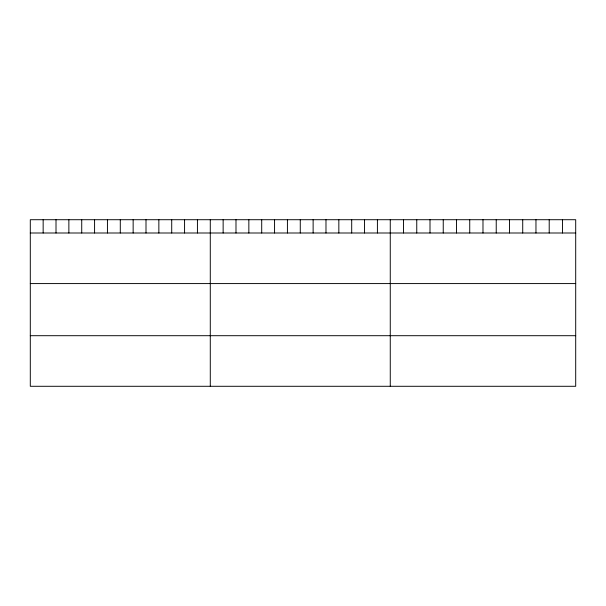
<?xml version="1.0" encoding="UTF-8"?>
<svg xmlns="http://www.w3.org/2000/svg" width="606" height="606" viewBox="0 0 606 606"><rect width="100%" height="100%" fill="white"/><g stroke="black" fill="none" stroke-linecap="round" stroke-linejoin="round"><path stroke-width="0.91" d="M575.7 232.999L575.7 386.287L30.3 386.287L30.3 219.713L575.7 219.713L575.7 232.999L30.3 232.999M30.3 283.585L575.7 283.585M30.3 335.701L575.7 335.701M562.451 219.713L562.451 232.999M549.21 219.713L549.21 232.999M535.962 219.713L535.962 232.999M522.72 219.713L522.72 232.999M509.472 219.713L509.472 232.999M496.231 219.713L496.231 232.999M482.982 219.713L482.982 232.999M469.733 219.713L469.733 232.999M456.492 219.713L456.492 232.999M443.244 219.713L443.244 232.999M430.002 219.713L430.002 232.999M416.754 219.713L416.754 232.999M403.513 219.713L403.513 232.999M390.264 219.713L390.264 386.287M377.409 219.713L377.409 232.999M364.554 219.713L364.554 232.999M351.7 219.713L351.7 232.999M338.837 219.713L338.837 232.999M325.983 219.713L325.983 232.999M313.128 219.713L313.128 232.999M300.273 219.713L300.273 232.999M287.418 219.713L287.418 232.999M274.563 219.713L274.563 232.999M261.709 219.713L261.709 232.999M248.846 219.713L248.846 232.999M235.992 219.713L235.992 232.999M223.137 219.713L223.137 232.999M210.282 219.713L210.282 386.287M197.427 219.713L197.427 232.999M184.572 219.713L184.572 232.999M171.718 219.713L171.718 232.999M158.855 219.713L158.855 232.999M146.001 219.713L146.001 232.999M133.146 219.713L133.146 232.999M120.291 219.713L120.291 232.999M107.436 219.713L107.436 232.999M94.581 219.713L94.581 232.999M81.727 219.713L81.727 232.999M68.864 219.713L68.864 232.999M56.01 219.713L56.01 232.999M43.155 219.713L43.155 232.999"/></g></svg>
